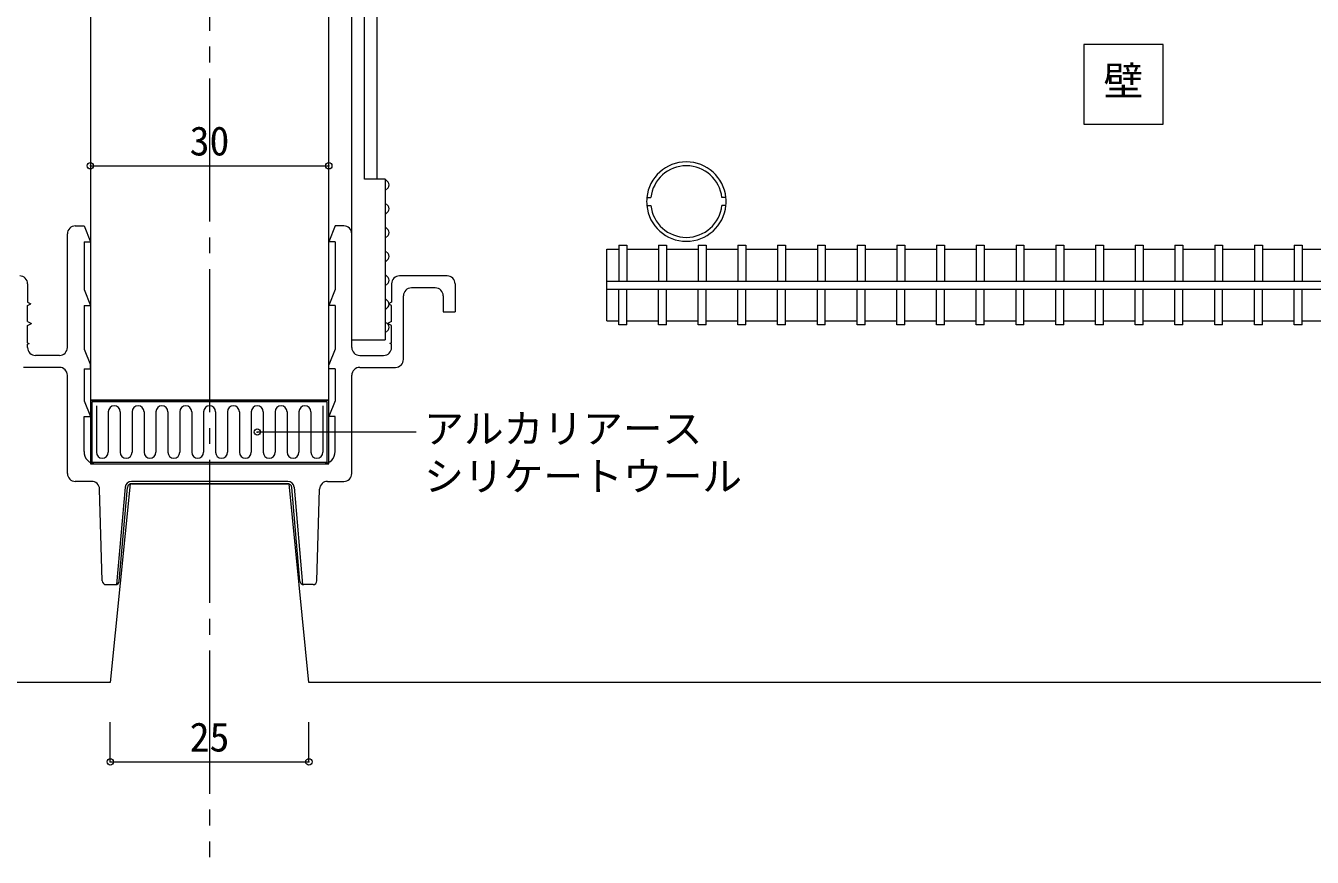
# Model space of a CAD drawing. Units: millimetres at full size, sheet at 1:2. Extents: x -891 to 891, y -194 to 194.
# Drawn here: x -93.2 to 68.7, y -122 to -17.4 of the extents above; entities that cross this region are included whole.
import ezdxf
from ezdxf.enums import TextEntityAlignment as Align

# ---------------------------------------------------------------- set-up
doc = ezdxf.new("R2010")
doc.units = ezdxf.units.MM
doc.header["$LTSCALE"] = 2
doc.header["$PDMODE"] = 32
doc.header["$PDSIZE"] = 0.8
doc.linetypes.add('CHAIN2', pattern=[12, 9, -1, 1, -1])
doc.layers.add('1-0_', color=5, linetype='Continuous', lineweight=9)
doc.styles.add('ＭＳ ゴシック', font='')
doc.styles.get('ＭＳ ゴシック').set_extended_font_data('MS Gothic')

msp = doc.modelspace()

# ---------------------------------------------------------------- linework, layer by layer
at = {"layer": '1-0_', "color": 6, "linetype": 'CHAIN2'}
msp.add_line((-70.05, 120), (-70.05, -122), dxfattribs=at)
at = {"layer": '1-0_', "color": 4}
for p, q in [((-85.05, 72.5), (-85.05, -64.5)), ((-55.05, -64.5), (-55.05, 72.5)), ((-20.05, -45.5), (-18.562, -45.5)), ((-20.05, -54.5), (-20.05, -45.5)), ((-17.562, -45.5), (-13.562, -45.5)), ((-12.562, -45.5), (-8.562, -45.5)), ((-7.562, -45.5), (-3.562, -45.5)), ((-2.563, -45.5), (1.438, -45.5)), ((2.438, -45.5), (6.438, -45.5)), ((7.438, -45.5), (11.438, -45.5)), ((12.437, -45.5), (16.438, -45.5)), ((17.438, -45.5), (21.438, -45.5)), ((22.438, -45.5), (26.438, -45.5)), ((27.438, -45.5), (31.438, -45.5)), ((32.438, -45.5), (36.438, -45.5)), ((37.438, -45.5), (41.438, -45.5)), ((42.438, -45.5), (46.438, -45.5)), ((47.438, -45.5), (51.438, -45.5)), ((52.438, -45.5), (56.438, -45.5)), ((57.438, -45.5), (61.438, -45.5)), ((62.438, -45.5), (66.438, -45.5)), ((67.438, -45.5), (71.438, -45.5)), ((-20.05, -54.5), (-18.562, -54.5)), ((-17.562, -54.5), (-13.562, -54.5)), ((-12.562, -54.5), (-8.562, -54.5)), ((-7.562, -54.5), (-3.562, -54.5)), ((-2.563, -54.5), (1.438, -54.5)), ((2.438, -54.5), (6.438, -54.5)), ((7.438, -54.5), (11.438, -54.5)), ((12.437, -54.5), (16.438, -54.5)), ((17.438, -54.5), (21.438, -54.5)), ((22.438, -54.5), (26.438, -54.5)), ((27.438, -54.5), (31.438, -54.5)), ((32.438, -54.5), (36.438, -54.5)), ((37.438, -54.5), (41.438, -54.5)), ((42.438, -54.5), (46.438, -54.5)), ((47.438, -54.5), (51.438, -54.5)), ((52.438, -54.5), (56.438, -54.5)), ((57.438, -54.5), (61.438, -54.5)), ((62.438, -54.5), (66.438, -54.5)), ((67.438, -54.5), (71.438, -54.5)), ((-85.05, -64.5), (-55.05, -64.5))]:
    msp.add_line(p, q, dxfattribs=at)
at = {"layer": '1-0_', "color": 2}
for p, q in [((-52.15, -56.899), (-52.15, 56.899)), ((-50.55, -36.694), (-50.55, 36.694)), ((-48.95, -36.694), (-48.95, 36.694)), ((-47.95, -36.694), (-50.55, -36.694)), ((-47.596, -37.048), (-47.95, -36.694)), ((-47.95, -36.694), (-47.95, -56.899)), ((-47.596, -37.755), (-47.95, -38.108)), ((-47.596, -40.048), (-47.95, -39.694)), ((-47.596, -40.755), (-47.95, -41.108)), ((-47.596, -43.048), (-47.95, -42.694)), ((-47.596, -43.755), (-47.95, -44.108)), ((-47.596, -46.048), (-47.95, -45.694)), ((-47.596, -46.755), (-47.95, -47.108)), ((-47.596, -49.048), (-47.95, -48.694)), ((-47.596, -49.755), (-47.95, -50.108)), ((-47.597, -52.055), (-47.95, -51.702)), ((-47.597, -52.762), (-47.95, -53.116)), ((-47.596, -54.968), (-47.95, -54.614)), ((-47.596, -55.675), (-47.95, -56.028)), ((-52.15, -56.899), (-47.95, -56.899))]:
    msp.add_line(p, q, dxfattribs=at)
at = {"layer": '1-0_', "color": 7}
for p, q in [((-85.05, -35), (-55.05, -35)), ((-87.95, -57.857), (-87.95, -43.557)), ((-86.95, -42.557), (-85.85, -42.557)), ((-85.85, -42.557), (-85.05, -44.557)), ((-54.25, -42.557), (-55.05, -44.557)), ((-53.15, -42.557), (-54.25, -42.557)), ((-52.15, -57.857), (-52.15, -43.557)), ((-85.85, -44.557), (-85.05, -44.557)), ((-85.85, -44.557), (-85.85, -50.557)), ((-54.25, -44.557), (-55.05, -44.557)), ((-54.25, -44.557), (-54.25, -50.557)), ((-92.95, -49.857), (-92.95, -52.157)), ((-47.15, -49.857), (-47.15, -52.157)), ((-40.15, -48.857), (-46.15, -48.857)), ((-39.15, -49.857), (-39.15, -53.357)), ((-85.85, -50.557), (-85.05, -52.557)), ((-54.25, -50.557), (-55.05, -52.557)), ((-45.65, -59.357), (-45.65, -51.357)), ((-41.65, -50.357), (-44.65, -50.357)), ((-40.65, -51.357), (-40.65, -53.357)), ((-92.95, -52.157), (-92.55, -52.357)), ((-92.95, -52.557), (-92.55, -52.357)), ((-92.95, -54.607), (-92.95, -52.557)), ((-85.85, -52.557), (-85.05, -52.557)), ((-85.85, -52.557), (-85.85, -58.057)), ((-54.25, -52.557), (-55.05, -52.557)), ((-54.25, -52.557), (-54.25, -58.057)), ((-47.15, -52.157), (-47.55, -52.357)), ((-47.15, -52.557), (-47.55, -52.357)), ((-47.15, -54.607), (-47.15, -52.557)), ((-40.65, -53.357), (-39.15, -53.357)), ((-92.95, -54.607), (-92.45, -54.857)), ((-92.95, -55.107), (-92.45, -54.857)), ((-47.15, -54.607), (-47.65, -54.857)), ((-47.15, -55.107), (-47.65, -54.857)), ((-92.95, -57.257), (-92.95, -55.107)), ((-47.15, -57.257), (-47.15, -55.107)), ((-92.95, -57.257), (-92.75, -57.357)), ((-92.95, -57.457), (-92.75, -57.357)), ((-92.95, -57.857), (-92.95, -57.457)), ((-85.85, -58.057), (-85.05, -60.057)), ((-54.25, -58.057), (-55.05, -60.057)), ((-47.15, -57.257), (-47.35, -57.357)), ((-47.15, -57.457), (-47.35, -57.357)), ((-47.15, -57.857), (-47.15, -57.457)), ((-88.95, -58.857), (-91.95, -58.857)), ((-51.15, -58.857), (-48.15, -58.857)), ((-88.95, -60.357), (-93.45, -60.357)), ((-87.95, -73.73), (-87.95, -61.357)), ((-85.85, -60.557), (-85.85, -64.557)), ((-54.25, -60.557), (-54.25, -64.557)), ((-52.15, -73.73), (-52.15, -61.357)), ((-51.15, -60.357), (-46.65, -60.357)), ((-85.85, -64.557), (-85.05, -66.557)), ((-54.25, -64.557), (-55.05, -66.557)), ((-85.85, -66.557), (-85.05, -66.557)), ((-85.85, -70.96), (-85.85, -66.557)), ((-54.25, -66.557), (-55.05, -66.557)), ((-54.25, -70.96), (-54.25, -66.557)), ((-44.05, -68.5), (-64.05, -68.5)), ((-84.351, -72.5), (-55.749, -72.5)), ((-84.897, -74.7), (-86.951, -74.7)), ((-83.564, -87.214), (-83.897, -75.671)), ((-80.05, -75), (-82.55, -100)), ((-80.688, -75.421), (-81.748, -87.673)), ((-81.41, -87.243), (-80.39, -75.457)), ((-60.209, -74.7), (-79.891, -74.7)), ((-79.891, -75), (-60.209, -75)), ((-58.69, -87.243), (-59.71, -75.457)), ((-59.412, -75.421), (-58.352, -87.673)), ((-56.536, -87.214), (-56.203, -75.671)), ((-55.203, -74.7), (-54.988, -74.7)), ((-54.988, -74.7), (-53.149, -74.7)), ((-83.064, -87.7), (-81.909, -87.7)), ((-83.064, -87.7), (-82.101, -87.7)), ((-57.036, -87.7), (-58.191, -87.7)), ((-57.036, -87.7), (-57.999, -87.7)), ((-82.55, -100), (-125.95, -100)), ((228.45, -100), (-57.55, -100)), ((-82.55, -110), (-82.55, -105)), ((-57.55, -110), (-57.55, -105)), ((-82.55, -110), (-57.55, -110))]:
    msp.add_line(p, q, dxfattribs=at)
at = {"layer": '1-0_', "color": 3}
for p, q in [((-15.027, -39), (-14.522, -39)), ((-15.027, -40), (-14.522, -40)), ((-5.073, -39), (-5.578, -39)), ((-5.073, -40), (-5.578, -40)), ((-85.05, -64.5), (-85.05, -72.5)), ((-84.85, -64.7), (-84.85, -72.3)), ((-55.25, -64.7), (-84.85, -64.7)), ((-55.25, -72.3), (-55.25, -64.7)), ((-84.85, -72.3), (-55.25, -72.3))]:
    msp.add_line(p, q, dxfattribs=at)
at = {"layer": '1-0_'}
for p, q in [((-18.562, -45), (-18.562, -49.5)), ((-18.562, -45), (-17.562, -45)), ((-17.562, -45), (-17.562, -49.5)), ((-13.562, -45), (-13.562, -49.5)), ((-13.562, -45), (-12.562, -45)), ((-12.562, -45), (-12.562, -49.5)), ((-8.562, -45), (-7.562, -45)), ((-8.562, -45), (-8.562, -49.5)), ((-7.562, -45), (-7.562, -49.5)), ((-3.562, -45), (-2.563, -45)), ((-3.562, -45), (-3.562, -49.5)), ((-2.563, -45), (-2.563, -49.5)), ((1.438, -45), (2.438, -45)), ((1.438, -45), (1.438, -49.5)), ((2.438, -45), (2.438, -49.5)), ((6.438, -45), (6.438, -49.5)), ((6.438, -45), (7.438, -45)), ((7.438, -45), (7.438, -49.5)), ((11.438, -45), (11.438, -49.5)), ((11.438, -45), (12.437, -45)), ((12.437, -45), (12.437, -49.5)), ((16.438, -45), (17.438, -45)), ((16.438, -45), (16.438, -49.5)), ((17.438, -45), (17.438, -49.5)), ((21.438, -45), (21.438, -49.5)), ((21.438, -45), (22.438, -45)), ((22.438, -45), (22.438, -49.5)), ((26.438, -45), (27.438, -45)), ((26.438, -45), (26.438, -49.5)), ((27.438, -45), (27.438, -49.5)), ((31.438, -45), (31.438, -49.5)), ((31.438, -45), (32.438, -45)), ((32.438, -45), (32.438, -49.5)), ((36.438, -45), (36.438, -49.5)), ((36.438, -45), (37.438, -45)), ((37.438, -45), (37.438, -49.5)), ((41.438, -45), (42.438, -45)), ((41.438, -45), (41.438, -49.5)), ((42.438, -45), (42.438, -49.5)), ((46.438, -45), (47.438, -45)), ((46.438, -45), (46.438, -49.5)), ((47.438, -45), (47.438, -49.5)), ((51.438, -45), (52.438, -45)), ((51.438, -45), (51.438, -49.5)), ((52.438, -45), (52.438, -49.5)), ((56.438, -45), (57.438, -45)), ((56.438, -45), (56.438, -49.5)), ((57.438, -45), (57.438, -49.5)), ((61.438, -45), (61.438, -49.5)), ((61.438, -45), (62.438, -45)), ((62.438, -45), (62.438, -49.5)), ((66.438, -45), (66.438, -49.5)), ((66.438, -45), (67.438, -45)), ((67.438, -45), (67.438, -49.5)), ((-20.05, -49.5), (126.45, -49.5)), ((-20.05, -50.5), (126.45, -50.5)), ((-18.562, -55), (-18.562, -50.5)), ((-17.562, -55), (-17.562, -50.5)), ((-13.562, -55), (-13.562, -50.5)), ((-12.562, -55), (-12.562, -50.5)), ((-8.562, -55), (-8.562, -50.5)), ((-7.562, -55), (-7.562, -50.5)), ((-3.562, -55), (-3.562, -50.5)), ((-2.563, -55), (-2.563, -50.5)), ((1.438, -55), (1.438, -50.5)), ((2.438, -55), (2.438, -50.5)), ((6.438, -55), (6.438, -50.5)), ((7.438, -55), (7.438, -50.5)), ((11.438, -55), (11.438, -50.5)), ((12.437, -55), (12.437, -50.5)), ((16.438, -55), (16.438, -50.5)), ((17.438, -55), (17.438, -50.5)), ((21.438, -55), (21.438, -50.5)), ((22.438, -55), (22.438, -50.5)), ((26.438, -55), (26.438, -50.5)), ((27.438, -55), (27.438, -50.5)), ((31.438, -55), (31.438, -50.5)), ((32.438, -55), (32.438, -50.5)), ((36.438, -55), (36.438, -50.5)), ((37.438, -55), (37.438, -50.5)), ((41.438, -55), (41.438, -50.5)), ((42.438, -55), (42.438, -50.5)), ((46.438, -55), (46.438, -50.5)), ((47.438, -55), (47.438, -50.5)), ((51.438, -55), (51.438, -50.5)), ((52.438, -55), (52.438, -50.5)), ((56.438, -55), (56.438, -50.5)), ((57.438, -55), (57.438, -50.5)), ((61.438, -55), (61.438, -50.5)), ((62.438, -55), (62.438, -50.5)), ((66.438, -55), (66.438, -50.5)), ((67.438, -55), (67.438, -50.5)), ((-17.562, -55), (-18.562, -55)), ((-12.562, -55), (-13.562, -55)), ((-7.562, -55), (-8.562, -55)), ((-2.563, -55), (-3.562, -55)), ((2.438, -55), (1.438, -55)), ((7.438, -55), (6.438, -55)), ((12.437, -55), (11.438, -55)), ((17.438, -55), (16.438, -55)), ((22.438, -55), (21.438, -55)), ((27.438, -55), (26.438, -55)), ((32.438, -55), (31.438, -55)), ((37.438, -55), (36.438, -55)), ((42.438, -55), (41.438, -55)), ((47.438, -55), (46.438, -55)), ((52.438, -55), (51.438, -55)), ((57.438, -55), (56.438, -55)), ((62.438, -55), (61.438, -55)), ((67.438, -55), (66.438, -55)), ((-84.3, -65.2), (-84.3, -71.05)), ((-82.8, -65.95), (-82.8, -71.05)), ((-81.3, -65.95), (-81.3, -71.05)), ((-79.8, -65.95), (-79.8, -71.05)), ((-78.3, -65.95), (-78.3, -71.05)), ((-76.8, -65.95), (-76.8, -71.05)), ((-75.3, -65.95), (-75.3, -71.05)), ((-73.8, -65.95), (-73.8, -71.05)), ((-72.3, -65.95), (-72.3, -71.05)), ((-70.8, -65.95), (-70.8, -71.05)), ((-69.3, -65.95), (-69.3, -71.05)), ((-67.8, -65.95), (-67.8, -71.05)), ((-66.3, -65.95), (-66.3, -71.05)), ((-64.8, -65.95), (-64.8, -71.05)), ((-63.3, -65.95), (-63.3, -71.05)), ((-61.8, -65.95), (-61.8, -71.05)), ((-60.3, -65.95), (-60.3, -71.05)), ((-58.8, -65.95), (-58.8, -71.05)), ((-57.3, -65.95), (-57.3, -71.05)), ((-55.8, -65.2), (-55.8, -71.05))]:
    msp.add_line(p, q, dxfattribs=at)
at = {"layer": '1-0_', "color": 7}
msp.add_lwpolyline([(39.95, -29.75), (49.95, -29.75), (49.95, -19.75), (39.95, -19.75)], close=True, dxfattribs=at)
for points in [[(-85.85, -60.557), (-85.05, -60.557), (-85.05, -60.057)], [(-54.25, -60.557), (-55.05, -60.557), (-55.05, -60.057)], [(-57.55, -100), (-60.05, -75), (-80.05, -75)]]:
    msp.add_lwpolyline(points, dxfattribs=at)
at = {"layer": '1-0_', "color": 3}
msp.add_lwpolyline([(-85.05, -72.5), (-55.05, -72.5), (-55.05, -64.5), (-85.05, -64.5)], dxfattribs=at)
at = {"layer": '1-0_', "color": 4}
for start, end in [(5.73921, 174.2608), (185.73921, 354.2608)]:
    msp.add_arc((-10.05, -39.5), 5, start, end, dxfattribs=at)
at = {"layer": '1-0_', "color": 3}
for centre, radius, start, end in [((-10.05, -39.5), 4.5, 6.37938, 173.62061), ((-9.55, -39.5), 5.5, 174.78407, 185.21593), ((-10.05, -39.5), 4.5, 186.37939, 353.62061), ((-10.55, -39.5), 5.5, 354.78407, 5.21593)]:
    msp.add_arc(centre, radius, start, end, dxfattribs=at)
at = {"layer": '1-0_', "color": 2}
for centre in [(-47.95, -37.401), (-47.95, -40.401), (-47.95, -43.401), (-47.95, -46.401), (-47.95, -49.401), (-47.95, -52.409), (-47.95, -55.321)]:
    msp.add_arc(centre, 0.5, 315, 45, dxfattribs=at)
at = {"layer": '1-0_', "color": 7}
for centre, radius, start, end in [((-86.95, -43.557), 1, 90, 180), ((-53.15, -43.557), 1, 0, 90), ((-93.95, -49.857), 1, 0, 90), ((-46.15, -49.857), 1, 90, 180), ((-40.15, -49.857), 1, 0, 90), ((-44.65, -51.357), 1, 90, 180), ((-41.65, -51.357), 1, 0, 90), ((-91.95, -57.857), 1, 180, 270), ((-88.95, -57.857), 1, 270, 360), ((-51.15, -57.857), 1, 180, 270), ((-48.15, -57.857), 1, 270, 360), ((-46.65, -59.357), 1, 270, 0), ((-88.95, -61.357), 1, 360, 90), ((-51.15, -61.357), 1, 90, 180), ((-84.351, -71), 1.5, 178.47551, 270), ((-55.749, -71), 1.5, 270, 1.52449), ((-86.951, -73.7), 1, 181.86934, 270), ((-53.149, -73.7), 1, 270, 358.13066), ((-84.897, -75.7), 1, 1.65292, 90), ((-79.891, -75.5), 0.8, 90, 175.04973), ((-79.891, -75.5), 0.5, 90, 175.04973), ((-60.209, -75.5), 0.8, 4.95027, 90), ((-60.209, -75.5), 0.5, 4.95027, 90), ((-55.203, -75.7), 1, 90, 178.34708), ((-83.064, -87.2), 0.5, 181.65292, 270), ((-81.909, -87.2), 0.5, 270, 355.04973), ((-58.191, -87.2), 0.5, 184.95027, 270), ((-57.036, -87.2), 0.5, 270, 358.34708)]:
    msp.add_arc(centre, radius, start, end, dxfattribs=at)
at = {"layer": '1-0_'}
for centre, start, end in [((-82.05, -65.95), 0, 180), ((-79.05, -65.95), 0, 180), ((-76.05, -65.95), 0, 180), ((-73.05, -65.95), 0, 180), ((-70.05, -65.95), 0, 180), ((-67.05, -65.95), 0, 180), ((-64.05, -65.95), 0, 180), ((-61.05, -65.95), 0, 180), ((-58.05, -65.95), 0, 180), ((-83.55, -71.05), 180, 0), ((-80.55, -71.05), 180, 0), ((-77.55, -71.05), 180, 0), ((-74.55, -71.05), 180, 0), ((-71.55, -71.05), 180, 0), ((-68.55, -71.05), 180, 0), ((-65.55, -71.05), 180, 0), ((-62.55, -71.05), 180, 0), ((-59.55, -71.05), 180, 0), ((-56.55, -71.05), 180, 0)]:
    msp.add_arc(centre, 0.75, start, end, dxfattribs=at)
at = {"layer": '1-0_', "color": 7}
for p in [(-85.05, -35), (-55.05, -35), (-82.55, -110), (-57.55, -110)]:
    msp.add_point(p, dxfattribs=at)
at = {"layer": '1-0_', "color": 2}
msp.add_point((-64.05, -68.5), dxfattribs=at)

# ---------------------------------------------------------------- texts
at = {"layer": '1-0_', "color": 7, "style": 'ＭＳ ゴシック'}
for s, p in [('壁', (42.45, -27.25)), ('30', (-72.55, -34.8)), ('アルカリアース', (-43.05, -71)), ('シリケートウール', (-43.05, -77)), ('25', (-72.55, -109.8))]:
    msp.add_text(s, height=3.666, dxfattribs=at).set_placement(p, align=Align.BOTTOM_LEFT)

doc.saveas('drawing.dxf')
